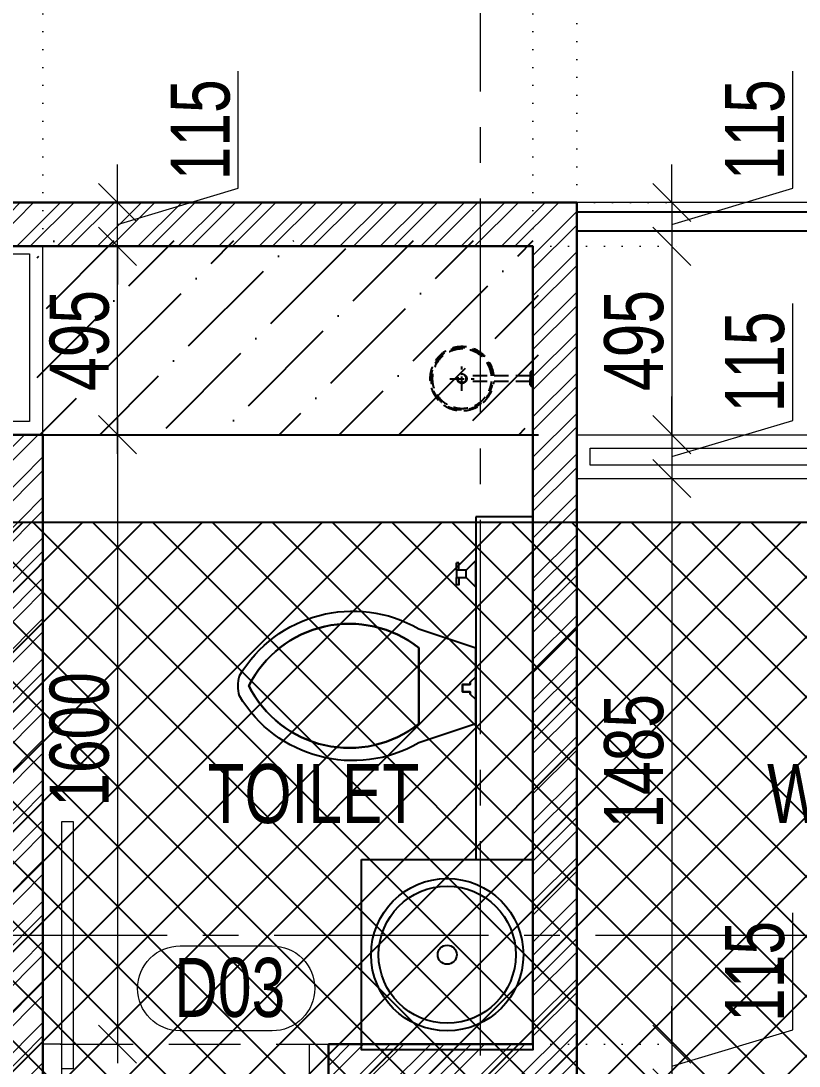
# Model space of a CAD drawing. Header units: inches. Extents: x 785882 to 928568, y 496782 to 576896.
# Drawn here: x 831250 to 833293, y 560936 to 563681 of the extents above; entities that cross this region are included whole.
import ezdxf
from ezdxf.enums import TextEntityAlignment as Align

# ---------------------------------------------------------------- set-up
doc = ezdxf.new("R2010")
doc.units = ezdxf.units.IN
doc.header["$LTSCALE"] = 750
doc.header["$MEASUREMENT"] = 0
for name, pattern in [('CENTER', [2, 1.25, -0.25, 0.25, -0.25]), ('CENTER2', [1.125, 0.75, -0.125, 0.125, -0.125]), ('DOT', [0.25, 0, -0.25]), ('HIDDEN', [0.375, 0.25, -0.125])]:
    doc.linetypes.add(name, pattern=pattern)
for name, color, linetype, lineweight in [('DIMENSION WORKING-MSA', 222, 'Continuous', 13), ('DOOR NO-MSA', 4, 'Continuous', 9), ('DOOR-MSA', 50, 'Continuous', 13), ('ELE-04-MSA', 139, 'Continuous', 15), ('SECTION LINE', 14, 'CENTER', 9), ('TEXT ROOM NAME-MSA', 210, 'Continuous', 13), ('WALL HATCH-MSA', 251, 'Continuous', 9), ('WALL-MSA', 32, 'Continuous', 30), ('WINDOW-MSA', 50, 'Continuous', 13)]:
    doc.layers.add(name, color=color, linetype=linetype, lineweight=lineweight)
for name, color, linetype in [('ELE-02-MSA', 4, 'Continuous'), ('HATCH-SUNK 300MM-MSA', 47, 'Continuous'), ('P.FIXTURE', 7, 'Continuous')]:
    doc.layers.add(name, color=color, linetype=linetype)
doc.styles.add('AR', font='swisscl.ttf')
doc.styles.add('Arial-Reg+0.8Sc', font='swisscl.ttf')
doc.styles.add('MtXpl_Swis721_LtCn_B', font='swisscl.ttf')
doc.dimstyles.new('WORKING DIM', dxfattribs={"dimtxt": 155, "dimasz": 100, "dimexe": 50, "dimexo": 0, "dimgap": 20, "dimtad": 1, "dimdec": 0, "dimzin": 0, "dimdsep": 46, "dimtxsty": 'AR', "dimblk": 'OBLIQUE', "dimcen": 0.09, "dimdle": 50, "dimclrd": 256, "dimclre": 250, "dimclrt": 256, "dimadec": 0, "dimazin": 0, "dimtfac": 1, "dimtdec": 0, "dimtofl": 0, "dimtmove": 1, "dimatfit": 0, "dimfxl": 1, "dimtolj": 1, "dimtzin": 0, "dimlwd": -1, "dimlwe": -1, "dimarcsym": 0})

# ---------------------------------------------------------------- blocks, each defined once
blk = doc.blocks.new('A$Ca69f7aba')
at = {"layer": 'WINDOW-MSA', "ltscale": 5000}
for points in [[(-750, 0), (-700, 0), (-700, -115), (-750, -115)], [(0, 0), (-50, 0), (-50, -115), (0, -115)], [(-50, -50), (-50, -700), (-80, -700), (-80, -50)]]:
    blk.add_lwpolyline(points, close=True, dxfattribs=at)
at = {"layer": 'WINDOW-MSA', "linetype": 'HIDDEN'}
blk.add_lwpolyline([(-50, 0), (-700, 0)], dxfattribs=at)
at = {"layer": 'WINDOW-MSA', "linetype": 'HIDDEN', "elevation": 0}
blk.add_lwpolyline([(-50, -115), (-700, -115)], dxfattribs=at)
blk = doc.blocks.new('SHOWE')
at = {"linetype": 'HIDDEN', "ltscale": 0.2}
for p, q in [((3964261.3, -1171717.9), (3964261.3, -1171674.7)), ((3964261.3, -1171674.7), (3964263.3, -1171674.7)), ((3964264.2, -1171676.3), (3964264.2, -1171716.3)), ((3964268.7, -1171680.5), (3964268.7, -1171696.3)), ((3964268.7, -1171688.6), (3964437.5, -1171688.6)), ((3964447.4, -1171664.5), (3964447.4, -1171728.1)), ((3964261.3, -1171717.9), (3964263.3, -1171717.9)), ((3964268.7, -1171712), (3964268.7, -1171696.3)), ((3964268.7, -1171704), (3964437.5, -1171704)), ((3964479.2, -1171696.3), (3964415.6, -1171696.3))]:
    blk.add_line(p, q, dxfattribs=at)
for radius in [12.5, 10.6]:
    blk.add_circle((3964447.4, -1171696.3), radius, dxfattribs=at)
for centre, radius, start, end in [((3964447.4, -1171696.3), 84.1, 185.2383, 174.7617), ((3964447.4, -1171696.3), 81.4, 185.4105, 174.5895), ((3964447.4, -1171696.3), 78, 185.6496, 174.3504), ((3964262.4, -1171676.3), 1.76, 358.0282, 62.0821), ((3964259.8, -1171685.3), 10.1, 28.3436, 64.2104), ((3964262.4, -1171716.3), 1.76, 297.9179, 1.9718), ((3964259.8, -1171707.2), 10.1, 295.7896, 331.6564)]:
    blk.add_arc(centre, radius, start, end, dxfattribs=at)
blk = doc.blocks.new('t4tgg34')
for points in [[(375405.3, -62759.1), (375390.8, -62744.6), (375390.8, -62738.4), (375370.8, -62738.4), (375370.8, -62719.7), (375390.8, -62719.7), (375390.8, -62713.4), (375405.3, -62699), (375405.3, -62635.1), (375255.5, -62585.2, 0.412342), (374784.6, -62708.9, 0.132891), (374784.6, -62761, 0.412336), (375255.5, -62884.7), (375405.3, -62834.8)], [(375255.5, -62834.8, -0.475238), (374809.5, -62734.9, -0.475243), (375255.5, -62635.1)]]:
    blk.add_lwpolyline(points, format="xyb", close=True)
blk.add_lwpolyline([(375255.5, -62834.8), (375255.5, -62635.1, 0.475243), (374809.5, -62734.9, 0.475238), (375255.5, -62834.8, 0.489246)], format="xyb")
blk.add_lwpolyline([(375405.3, -62635.1), (375405.3, -62699), (375390.8, -62713.4), (375390.8, -62719.7), (375370.8, -62719.7), (375370.8, -62738.4), (375390.8, -62738.4), (375390.8, -62744.6), (375405.3, -62759.1), (375405.3, -62699), (375405.3, -62834.8)])
blk = doc.blocks.new('9')
at = {"linetype": 'Continuous'}
for p, q in [((709869.5, -390414.7), (709869.5, -390433.8)), ((709875.9, -390414.7), (709875.9, -390433.8)), ((709875.9, -390433.8), (709869.5, -390433.8))]:
    blk.add_line(p, q, dxfattribs=at)
for points in [[(709894.9, -390395.7), (709920.3, -390370.3), (709920.3, -390440.1), (709894.9, -390414.7)], [(709875.9, -390395.7), (709875.9, -390376.6), (709869.5, -390376.6), (709869.5, -390395.7)]]:
    blk.add_lwpolyline(points, dxfattribs=at)
blk.add_lwpolyline([(709894.9, -390414.7), (709869.5, -390414.7), (709869.5, -390395.7), (709894.9, -390395.7)], close=True, dxfattribs=at)
blk = doc.blocks.new('Win-Tag-03')
blk.add_lwpolyline([(-130, 120), (130, 120, -0.414214), (250, 0), (250, 0, -0.414214), (130, -120), (-130, -120, -0.414214), (-250, 0), (-250, 0, -0.414214)], format="xyb", close=True)
blk = doc.blocks.new('_Oblique')
at = {"color": 0, "linetype": 'ByBlock', "lineweight": -2}
blk.add_line((-0.5, -0.5), (0.5, 0.5), dxfattribs=at)
blk = doc.blocks.new('*D20')
at = {"layer": 'Defpoints', "color": 0, "ltscale": 0.25, "transparency": 16777216}
for p in [(832709.1, 564104), (831192.3, 563204), (832709.1, 563204)]:
    blk.add_point(p, dxfattribs=at)
at = {"layer": 'DIMENSION WORKING-MSA', "color": 250, "linetype": 'DOT', "ltscale": 0.25, "transparency": 16777216}
for p, q in [((831192.3, 563204), (831192.3, 564154)), ((832709.1, 563204), (832709.1, 564154))]:
    blk.add_line(p, q, dxfattribs=at)
at = {"layer": 'DIMENSION WORKING-MSA', "ltscale": 0.25, "transparency": 16777216}
blk.add_line((831142.3, 564104), (832759.1, 564104), dxfattribs=at)
at = {"layer": 'DIMENSION WORKING-MSA', "ltscale": 0.25, "transparency": 16777216, "xscale": 100, "yscale": 100, "zscale": 100, "rotation": 180}
blk.add_blockref('_Oblique', (831192.3, 564104), dxfattribs=at)
at = {"layer": 'DIMENSION WORKING-MSA', "ltscale": 0.25, "transparency": 16777216, "xscale": 100, "yscale": 100, "zscale": 100}
blk.add_blockref('_Oblique', (832709.1, 564104), dxfattribs=at)
at = {"layer": 'DIMENSION WORKING-MSA', "ltscale": 0.25, "transparency": 16777216, "insert": (831950.7, 564203), "char_height": 155, "attachment_point": 5, "style": 'AR'}
blk.add_mtext('\\A1;1517', dxfattribs=at)
blk = doc.blocks.new('*D21')
at = {"layer": 'Defpoints', "color": 0, "ltscale": 0.25, "transparency": 16777216}
for p in [(834309.1, 564104), (832709.1, 563204), (834309.1, 563204)]:
    blk.add_point(p, dxfattribs=at)
at = {"layer": 'DIMENSION WORKING-MSA', "color": 250, "linetype": 'DOT', "ltscale": 0.25, "transparency": 16777216}
for p, q in [((832709.1, 563204), (832709.1, 564154)), ((834309.1, 563204), (834309.1, 564154))]:
    blk.add_line(p, q, dxfattribs=at)
at = {"layer": 'DIMENSION WORKING-MSA', "ltscale": 0.25, "transparency": 16777216}
blk.add_line((832659.1, 564104), (834359.1, 564104), dxfattribs=at)
at = {"layer": 'DIMENSION WORKING-MSA', "ltscale": 0.25, "transparency": 16777216, "xscale": 100, "yscale": 100, "zscale": 100, "rotation": 180}
blk.add_blockref('_Oblique', (832709.1, 564104), dxfattribs=at)
at = {"layer": 'DIMENSION WORKING-MSA', "ltscale": 0.25, "transparency": 16777216, "xscale": 100, "yscale": 100, "zscale": 100}
blk.add_blockref('_Oblique', (834309.1, 564104), dxfattribs=at)
at = {"layer": 'DIMENSION WORKING-MSA', "ltscale": 0.25, "transparency": 16777216, "insert": (833509.1, 564203.3), "char_height": 155, "attachment_point": 5, "style": 'AR'}
blk.add_mtext('\\A1;1600', dxfattribs=at)
blk = doc.blocks.new('*D34')
at = {"layer": 'Defpoints', "color": 0, "ltscale": 0.25, "transparency": 16777216}
for p in [(831307.3, 564754), (831192.3, 563204), (831307.3, 563089)]:
    blk.add_point(p, dxfattribs=at)
at = {"layer": 'DIMENSION WORKING-MSA', "ltscale": 0.25, "transparency": 16777216}
for p, q in [((831249.8, 564754), (831290.1, 565092.1)), ((831290.1, 565092.1), (831596.9, 565092.1)), ((831192.3, 564754), (831092.3, 564754)), ((831192.3, 564754), (831307.3, 564754)), ((831307.3, 564754), (831407.3, 564754))]:
    blk.add_line(p, q, dxfattribs=at)
at = {"layer": 'DIMENSION WORKING-MSA', "color": 250, "linetype": 'DOT', "ltscale": 0.25, "transparency": 16777216}
for p, q in [((831192.3, 563204), (831192.3, 564804)), ((831307.3, 563089), (831307.3, 564804))]:
    blk.add_line(p, q, dxfattribs=at)
at = {"layer": 'DIMENSION WORKING-MSA', "ltscale": 0.25, "transparency": 16777216, "xscale": 100, "yscale": 100, "zscale": 100}
blk.add_blockref('_Oblique', (831192.3, 564754), dxfattribs=at)
at = {"layer": 'DIMENSION WORKING-MSA', "ltscale": 0.25, "transparency": 16777216, "xscale": 100, "yscale": 100, "zscale": 100, "rotation": 180}
blk.add_blockref('_Oblique', (831307.3, 564754), dxfattribs=at)
at = {"layer": 'DIMENSION WORKING-MSA', "ltscale": 0.25, "transparency": 16777216, "insert": (831443.5, 565191.2), "char_height": 155, "attachment_point": 5, "style": 'AR'}
blk.add_mtext('\\A1;115', dxfattribs=at)
blk = doc.blocks.new('*D35')
at = {"layer": 'Defpoints', "color": 0, "ltscale": 0.25, "transparency": 16777216}
for p in [(832594.1, 564754), (831307.3, 563089), (832594.1, 563089)]:
    blk.add_point(p, dxfattribs=at)
at = {"layer": 'DIMENSION WORKING-MSA', "color": 250, "linetype": 'DOT', "ltscale": 0.25, "transparency": 16777216}
for p, q in [((831307.3, 563089), (831307.3, 564804)), ((832594.1, 563089), (832594.1, 564804))]:
    blk.add_line(p, q, dxfattribs=at)
at = {"layer": 'DIMENSION WORKING-MSA', "ltscale": 0.25, "transparency": 16777216}
blk.add_line((831257.3, 564754), (832644.1, 564754), dxfattribs=at)
at = {"layer": 'DIMENSION WORKING-MSA', "ltscale": 0.25, "transparency": 16777216, "xscale": 100, "yscale": 100, "zscale": 100, "rotation": 180}
blk.add_blockref('_Oblique', (831307.3, 564754), dxfattribs=at)
at = {"layer": 'DIMENSION WORKING-MSA', "ltscale": 0.25, "transparency": 16777216, "xscale": 100, "yscale": 100, "zscale": 100}
blk.add_blockref('_Oblique', (832594.1, 564754), dxfattribs=at)
at = {"layer": 'DIMENSION WORKING-MSA', "ltscale": 0.25, "transparency": 16777216, "insert": (831950.7, 564853.3), "char_height": 155, "attachment_point": 5, "style": 'AR'}
blk.add_mtext('\\A1;1287', dxfattribs=at)
blk = doc.blocks.new('*D36')
at = {"layer": 'Defpoints', "color": 0, "ltscale": 0.25, "transparency": 16777216}
for p in [(832709.1, 564754), (832709.1, 563204), (832594.1, 563089)]:
    blk.add_point(p, dxfattribs=at)
at = {"layer": 'DIMENSION WORKING-MSA', "ltscale": 0.25, "transparency": 16777216}
for p, q in [((832651.6, 564754), (832706.9, 565079)), ((832706.9, 565079), (833013.7, 565079)), ((832594.1, 564754), (832494.1, 564754)), ((832594.1, 564754), (832709.1, 564754)), ((832709.1, 564754), (832809.1, 564754))]:
    blk.add_line(p, q, dxfattribs=at)
at = {"layer": 'DIMENSION WORKING-MSA', "color": 250, "linetype": 'DOT', "ltscale": 0.25, "transparency": 16777216}
for p, q in [((832594.1, 563089), (832594.1, 564804)), ((832709.1, 563204), (832709.1, 564804))]:
    blk.add_line(p, q, dxfattribs=at)
at = {"layer": 'DIMENSION WORKING-MSA', "ltscale": 0.25, "transparency": 16777216, "xscale": 100, "yscale": 100, "zscale": 100}
blk.add_blockref('_Oblique', (832594.1, 564754), dxfattribs=at)
at = {"layer": 'DIMENSION WORKING-MSA', "ltscale": 0.25, "transparency": 16777216, "xscale": 100, "yscale": 100, "zscale": 100, "rotation": 180}
blk.add_blockref('_Oblique', (832709.1, 564754), dxfattribs=at)
at = {"layer": 'DIMENSION WORKING-MSA', "ltscale": 0.25, "transparency": 16777216, "insert": (832860.3, 565178), "char_height": 155, "attachment_point": 5, "style": 'AR'}
blk.add_mtext('\\A1;115', dxfattribs=at)
blk = doc.blocks.new('*D37')
at = {"layer": 'Defpoints', "color": 0, "ltscale": 0.25, "transparency": 16777216}
for p in [(834309.1, 564754), (832709.1, 563204), (834309.1, 563204)]:
    blk.add_point(p, dxfattribs=at)
at = {"layer": 'DIMENSION WORKING-MSA', "color": 250, "linetype": 'DOT', "ltscale": 0.25, "transparency": 16777216}
for p, q in [((832709.1, 563204), (832709.1, 564804)), ((834309.1, 563204), (834309.1, 564804))]:
    blk.add_line(p, q, dxfattribs=at)
at = {"layer": 'DIMENSION WORKING-MSA', "ltscale": 0.25, "transparency": 16777216}
blk.add_line((832659.1, 564754), (834359.1, 564754), dxfattribs=at)
at = {"layer": 'DIMENSION WORKING-MSA', "ltscale": 0.25, "transparency": 16777216, "xscale": 100, "yscale": 100, "zscale": 100, "rotation": 180}
blk.add_blockref('_Oblique', (832709.1, 564754), dxfattribs=at)
at = {"layer": 'DIMENSION WORKING-MSA', "ltscale": 0.25, "transparency": 16777216, "xscale": 100, "yscale": 100, "zscale": 100}
blk.add_blockref('_Oblique', (834309.1, 564754), dxfattribs=at)
at = {"layer": 'DIMENSION WORKING-MSA', "ltscale": 0.25, "transparency": 16777216, "insert": (833509.1, 564853.3), "char_height": 155, "attachment_point": 5, "style": 'AR'}
blk.add_mtext('\\A1;1600', dxfattribs=at)
blk = doc.blocks.new('*D84')
at = {"layer": 'Defpoints', "color": 0, "ltscale": 0.25, "transparency": 16777216}
for p in [(826309.5, 565404), (826309.5, 563204), (847035.9, 563204)]:
    blk.add_point(p, dxfattribs=at)
at = {"layer": 'DIMENSION WORKING-MSA', "color": 250, "linetype": 'DOT', "ltscale": 0.25, "transparency": 16777216}
for p, q in [((826309.5, 563204), (826309.5, 565454)), ((847035.9, 563204), (847035.9, 565454))]:
    blk.add_line(p, q, dxfattribs=at)
at = {"layer": 'DIMENSION WORKING-MSA', "ltscale": 0.25, "transparency": 16777216}
blk.add_line((847085.9, 565404), (826259.5, 565404), dxfattribs=at)
at = {"layer": 'DIMENSION WORKING-MSA', "ltscale": 0.25, "transparency": 16777216, "xscale": 100, "yscale": 100, "zscale": 100, "rotation": 180}
blk.add_blockref('_Oblique', (826309.5, 565404), dxfattribs=at)
at = {"layer": 'DIMENSION WORKING-MSA', "ltscale": 0.25, "transparency": 16777216, "xscale": 100, "yscale": 100, "zscale": 100}
blk.add_blockref('_Oblique', (847035.9, 565404), dxfattribs=at)
at = {"layer": 'DIMENSION WORKING-MSA', "ltscale": 0.25, "transparency": 16777216, "insert": (836672.7, 565503.3), "char_height": 155, "attachment_point": 5, "style": 'AR'}
blk.add_mtext('\\A1;20726', dxfattribs=at)
blk = doc.blocks.new('*D293')
at = {"layer": 'Defpoints', "color": 0, "ltscale": 0.25, "transparency": 16777216}
for p in [(832709.1, 563204), (832594.1, 563089), (832959.1, 563089)]:
    blk.add_point(p, dxfattribs=at)
at = {"layer": 'DIMENSION WORKING-MSA', "ltscale": 0.25, "transparency": 16777216}
for p, q in [((833276.3, 563241.6), (833276.3, 563548.5)), ((832959.1, 563204), (832959.1, 563304)), ((832959.1, 563146.5), (833276.3, 563241.6)), ((832959.1, 563204), (832959.1, 563089)), ((832959.1, 563089), (832959.1, 562989))]:
    blk.add_line(p, q, dxfattribs=at)
at = {"layer": 'DIMENSION WORKING-MSA', "color": 250, "linetype": 'DOT', "ltscale": 0.25, "transparency": 16777216}
for p, q in [((832709.1, 563204), (833009.1, 563204)), ((832594.1, 563089), (833009.1, 563089))]:
    blk.add_line(p, q, dxfattribs=at)
at = {"layer": 'DIMENSION WORKING-MSA', "ltscale": 0.25, "transparency": 16777216, "xscale": 100, "yscale": 100, "zscale": 100}
for p, rotation in [((832959.1, 563204), 270), ((832959.1, 563089), 90)]:
    blk.add_blockref('_Oblique', p, dxfattribs=dict(at, rotation=rotation))
at = {"layer": 'DIMENSION WORKING-MSA', "ltscale": 0.25, "transparency": 16777216, "insert": (833177.2, 563395), "char_height": 155, "attachment_point": 5, "rotation": 90, "style": 'AR'}
blk.add_mtext('\\A1;115', dxfattribs=at)
blk = doc.blocks.new('*D294')
at = {"layer": 'Defpoints', "color": 0, "ltscale": 0.25, "transparency": 16777216}
for p in [(832594.1, 563089), (832709.1, 562594.4), (832959.1, 562594.4)]:
    blk.add_point(p, dxfattribs=at)
at = {"layer": 'DIMENSION WORKING-MSA', "ltscale": 0.25, "transparency": 16777216}
blk.add_line((832959.1, 563139), (832959.1, 562544.4), dxfattribs=at)
at = {"layer": 'DIMENSION WORKING-MSA', "color": 250, "linetype": 'DOT', "ltscale": 0.25, "transparency": 16777216}
for p, q in [((832594.1, 563089), (833009.1, 563089)), ((832709.1, 562594.4), (833009.1, 562594.4))]:
    blk.add_line(p, q, dxfattribs=at)
at = {"layer": 'DIMENSION WORKING-MSA', "ltscale": 0.25, "transparency": 16777216, "xscale": 100, "yscale": 100, "zscale": 100}
for p, rotation in [((832959.1, 563089), 90), ((832959.1, 562594.4), 270)]:
    blk.add_blockref('_Oblique', p, dxfattribs=dict(at, rotation=rotation))
at = {"layer": 'DIMENSION WORKING-MSA', "ltscale": 0.25, "transparency": 16777216, "insert": (832859.7, 562841.7), "char_height": 155, "attachment_point": 5, "rotation": 90, "style": 'AR'}
blk.add_mtext('\\A1;495', dxfattribs=at)
blk = doc.blocks.new('*D295')
at = {"layer": 'Defpoints', "color": 0, "ltscale": 0.25, "transparency": 16777216}
for p in [(832709.1, 562594.4), (832709.1, 562479.4), (832959.1, 562479.4)]:
    blk.add_point(p, dxfattribs=at)
at = {"layer": 'DIMENSION WORKING-MSA', "ltscale": 0.25, "transparency": 16777216}
for p, q in [((833276.3, 562632), (833276.3, 562938.9)), ((832959.1, 562594.4), (832959.1, 562694.4)), ((832959.1, 562536.9), (833276.3, 562632)), ((832959.1, 562594.4), (832959.1, 562479.4)), ((832959.1, 562479.4), (832959.1, 562379.4))]:
    blk.add_line(p, q, dxfattribs=at)
at = {"layer": 'DIMENSION WORKING-MSA', "color": 250, "linetype": 'DOT', "ltscale": 0.25, "transparency": 16777216}
for p, q in [((832709.1, 562594.4), (833009.1, 562594.4)), ((832709.1, 562479.4), (833009.1, 562479.4))]:
    blk.add_line(p, q, dxfattribs=at)
at = {"layer": 'DIMENSION WORKING-MSA', "ltscale": 0.25, "transparency": 16777216, "xscale": 100, "yscale": 100, "zscale": 100}
for p, rotation in [((832959.1, 562594.4), 270), ((832959.1, 562479.4), 90)]:
    blk.add_blockref('_Oblique', p, dxfattribs=dict(at, rotation=rotation))
at = {"layer": 'DIMENSION WORKING-MSA', "ltscale": 0.25, "transparency": 16777216, "insert": (833177.2, 562785.4), "char_height": 155, "attachment_point": 5, "rotation": 90, "style": 'AR'}
blk.add_mtext('\\A1;115', dxfattribs=at)
blk = doc.blocks.new('*D296')
at = {"layer": 'Defpoints', "color": 0, "ltscale": 0.25, "transparency": 16777216}
for p in [(832709.1, 562479.4), (832594.1, 560994), (832959.1, 560994)]:
    blk.add_point(p, dxfattribs=at)
at = {"layer": 'DIMENSION WORKING-MSA', "ltscale": 0.25, "transparency": 16777216}
blk.add_line((832959.1, 562529.4), (832959.1, 560944), dxfattribs=at)
at = {"layer": 'DIMENSION WORKING-MSA', "color": 250, "linetype": 'DOT', "ltscale": 0.25, "transparency": 16777216}
for p, q in [((832709.1, 562479.4), (833009.1, 562479.4)), ((832594.1, 560994), (833009.1, 560994))]:
    blk.add_line(p, q, dxfattribs=at)
at = {"layer": 'DIMENSION WORKING-MSA', "ltscale": 0.25, "transparency": 16777216, "xscale": 100, "yscale": 100, "zscale": 100}
for p, rotation in [((832959.1, 562479.4), 90), ((832959.1, 560994), 270)]:
    blk.add_blockref('_Oblique', p, dxfattribs=dict(at, rotation=rotation))
at = {"layer": 'DIMENSION WORKING-MSA', "ltscale": 0.25, "transparency": 16777216, "insert": (832859.7, 561736.7), "char_height": 155, "attachment_point": 5, "rotation": 90, "style": 'AR'}
blk.add_mtext('\\A1;1485', dxfattribs=at)
blk = doc.blocks.new('*D297')
at = {"layer": 'Defpoints', "color": 0, "ltscale": 0.25, "transparency": 16777216}
for p in [(832594.1, 560994), (832709.1, 560879), (832959.1, 560879)]:
    blk.add_point(p, dxfattribs=at)
at = {"layer": 'DIMENSION WORKING-MSA', "ltscale": 0.25, "transparency": 16777216}
for p, q in [((833276.3, 561031.6), (833276.3, 561338.5)), ((832959.1, 560994), (832959.1, 561094)), ((832959.1, 560936.5), (833276.3, 561031.6)), ((832959.1, 560994), (832959.1, 560879)), ((832959.1, 560879), (832959.1, 560779))]:
    blk.add_line(p, q, dxfattribs=at)
at = {"layer": 'DIMENSION WORKING-MSA', "color": 250, "linetype": 'DOT', "ltscale": 0.25, "transparency": 16777216}
for p, q in [((832594.1, 560994), (833009.1, 560994)), ((832709.1, 560879), (833009.1, 560879))]:
    blk.add_line(p, q, dxfattribs=at)
at = {"layer": 'DIMENSION WORKING-MSA', "ltscale": 0.25, "transparency": 16777216, "xscale": 100, "yscale": 100, "zscale": 100}
for p, rotation in [((832959.1, 560994), 270), ((832959.1, 560879), 90)]:
    blk.add_blockref('_Oblique', p, dxfattribs=dict(at, rotation=rotation))
at = {"layer": 'DIMENSION WORKING-MSA', "ltscale": 0.25, "transparency": 16777216, "insert": (833177.2, 561185), "char_height": 155, "attachment_point": 5, "rotation": 90, "style": 'AR'}
blk.add_mtext('\\A1;115', dxfattribs=at)
blk = doc.blocks.new('*D331')
at = {"layer": 'Defpoints', "color": 0, "ltscale": 0.25, "transparency": 16777216}
for p in [(831307.3, 563089), (831503.3, 563089), (831292.3, 562594.4)]:
    blk.add_point(p, dxfattribs=at)
at = {"layer": 'DIMENSION WORKING-MSA', "ltscale": 0.25, "transparency": 16777216}
blk.add_line((831503.3, 562544.4), (831503.3, 563139), dxfattribs=at)
at = {"layer": 'DIMENSION WORKING-MSA', "color": 250, "linetype": 'DOT', "ltscale": 0.25, "transparency": 16777216}
for p, q in [((831307.3, 563089), (831553.3, 563089)), ((831292.3, 562594.4), (831553.3, 562594.4))]:
    blk.add_line(p, q, dxfattribs=at)
at = {"layer": 'DIMENSION WORKING-MSA', "ltscale": 0.25, "transparency": 16777216, "xscale": 100, "yscale": 100, "zscale": 100}
for p, rotation in [((831503.3, 563089), 90), ((831503.3, 562594.4), 270)]:
    blk.add_blockref('_Oblique', p, dxfattribs=dict(at, rotation=rotation))
at = {"layer": 'DIMENSION WORKING-MSA', "ltscale": 0.25, "transparency": 16777216, "insert": (831403.9, 562841.7), "char_height": 155, "attachment_point": 5, "rotation": 90, "style": 'AR'}
blk.add_mtext('\\A1;495', dxfattribs=at)
blk = doc.blocks.new('*D334')
at = {"layer": 'Defpoints', "color": 0, "ltscale": 0.25, "transparency": 16777216}
for p in [(831292.3, 562594.4), (831307.3, 560994, 0), (831503.3, 560994)]:
    blk.add_point(p, dxfattribs=at)
at = {"layer": 'DIMENSION WORKING-MSA', "ltscale": 0.25, "transparency": 16777216}
blk.add_line((831503.3, 562644.4), (831503.3, 560944), dxfattribs=at)
at = {"layer": 'DIMENSION WORKING-MSA', "color": 250, "linetype": 'DOT', "ltscale": 0.25, "transparency": 16777216}
for p, q in [((831292.3, 562594.4), (831553.3, 562594.4)), ((831307.3, 560994), (831553.3, 560994))]:
    blk.add_line(p, q, dxfattribs=at)
at = {"layer": 'DIMENSION WORKING-MSA', "ltscale": 0.25, "transparency": 16777216, "xscale": 100, "yscale": 100, "zscale": 100}
for p, rotation in [((831503.3, 562594.4), 90), ((831503.3, 560994), 270)]:
    blk.add_blockref('_Oblique', p, dxfattribs=dict(at, rotation=rotation))
at = {"layer": 'DIMENSION WORKING-MSA', "ltscale": 0.25, "transparency": 16777216, "insert": (831403.9, 561794.2), "char_height": 155, "attachment_point": 5, "rotation": 90, "style": 'AR'}
blk.add_mtext('\\A1;1600', dxfattribs=at)
blk = doc.blocks.new('*D476')
at = {"layer": 'Defpoints', "color": 0, "ltscale": 0.25, "transparency": 16777216}
for p in [(831292.3, 563204), (831503.3, 563204), (831307.3, 563089)]:
    blk.add_point(p, dxfattribs=at)
at = {"layer": 'DIMENSION WORKING-MSA', "ltscale": 0.25, "transparency": 16777216}
for p, q in [((831820.5, 563241.6), (831820.5, 563548.5)), ((831503.3, 563204), (831503.3, 563304)), ((831503.3, 563146.5), (831820.5, 563241.6)), ((831503.3, 563089), (831503.3, 563204)), ((831503.3, 563089), (831503.3, 562989))]:
    blk.add_line(p, q, dxfattribs=at)
at = {"layer": 'DIMENSION WORKING-MSA', "color": 250, "linetype": 'DOT', "ltscale": 0.25, "transparency": 16777216}
for p, q in [((831292.3, 563204), (831553.3, 563204)), ((831307.3, 563089), (831553.3, 563089))]:
    blk.add_line(p, q, dxfattribs=at)
at = {"layer": 'DIMENSION WORKING-MSA', "ltscale": 0.25, "transparency": 16777216, "xscale": 100, "yscale": 100, "zscale": 100}
for p, rotation in [((831503.3, 563204), 270), ((831503.3, 563089), 90)]:
    blk.add_blockref('_Oblique', p, dxfattribs=dict(at, rotation=rotation))
at = {"layer": 'DIMENSION WORKING-MSA', "ltscale": 0.25, "transparency": 16777216, "insert": (831721.5, 563395), "char_height": 155, "attachment_point": 5, "rotation": 90, "style": 'AR'}
blk.add_mtext('\\A1;115', dxfattribs=at)
blk = doc.blocks.new('A$C59c041b7')
at = {"layer": 'HATCH-SUNK 300MM-MSA', "transparency": 33554559}
h = blk.add_hatch(dxfattribs=at)
h.set_pattern_fill('ANSI36', color=256, scale=35)
h.set_pattern_definition([(45, (-826309.5, -563203.96), (58.932931, 216.087413), [277.8125, -55.5625, 0, -55.5625])])
h.paths.add_polyline_path([(4982.8, -609.6), (6299.6, -609.6), (6299.6, -100), (4982.8, -100)])
h = blk.add_hatch(dxfattribs=at)
h.set_pattern_fill('ANSI37', color=256, scale=35)
h.set_pattern_definition([(45, (0, 0), (-78.5772, 78.5772), []), (135, (0, 0), (-78.5772, -78.5772), [])])
h.paths.add_polyline_path([(7999.6, -2695), (3582.8, -2695), (3582.8, -839.6), (7999.6, -839.6)])
blk.add_line((4982.8, -609.6), (6299.6, -609.6), dxfattribs=at)
blk.add_lwpolyline([(7999.6, -2695), (3582.8, -2695), (3582.8, -839.6), (7999.6, -839.6)], close=True, dxfattribs=at)
blk = doc.blocks.new('A$C37e82350')
at = {"layer": 'SECTION LINE', "linetype": 'CENTER2'}
for points in [[(1868.5, 15657), (1925, 15657), (1925, -11419.6), (1880.9, -11419.6)], [(-2541.6, -2026.8), (-2541.6, -2083.3), (61391, -2083.3), (61391, -2039.2)]]:
    blk.add_lwpolyline(points, dxfattribs=at)

msp = doc.modelspace()

# ---------------------------------------------------------------- hatches: boundary and pattern name
at = {"layer": 'WALL HATCH-MSA'}
h = msp.add_hatch(dxfattribs=at)
h.set_pattern_fill('ANSI32', color=256, scale=200)
h.set_pattern_definition([(45, (15, 0), (-53.0330086, 53.0330086), []), (45, (50.355, 0), (-53.0330086, 53.0330086), [])])
h.paths.add_polyline_path([(831192.3, 563204), (831192.3, 563089), (832594.1, 563089), (832594.1, 560994), (832057.3, 560994), (832057.3, 560879), (832709.1, 560879), (832709.1, 563204)])
h = msp.add_hatch(dxfattribs=at)
h.set_pattern_fill('ANSI32', color=256, scale=200)
h.paths.add_polyline_path([(830542.3, 562594.4), (830542.3, 562479.4), (831192.3, 562479.4), (831192.3, 560379), (829777.3, 560379), (829777.3, 560130.7), (829892.3, 560130.7), (829892.3, 560264), (831307.3, 560264), (831307.3, 562594.4)])

# ---------------------------------------------------------------- linework, layer by layer
at = {"layer": 'ELE-02-MSA'}
for p, q in [((834309.1, 563179), (832709.1, 563179)), ((834309.1, 563129), (832709.1, 563129))]:
    msp.add_line(p, q, dxfattribs=at)
at = {"layer": 'ELE-04-MSA'}
msp.add_line((834309.1, 563204), (832709.1, 563204), dxfattribs=at)
at = {"layer": 'P.FIXTURE'}
for points in [[(832444.1, 562379), (832444.1, 561479), (832594.1, 561479), (832594.1, 562379)], [(832144.1, 561479), (832594.1, 561479), (832594.1, 560979), (832144.1, 560979)]]:
    msp.add_lwpolyline(points, close=True, dxfattribs=at)
for radius in [200, 180, 25]:
    msp.add_circle((832369.1, 561229), radius, dxfattribs=at)
at = {"layer": 'WALL-MSA'}
for p, q in [((832709.1, 563204), (831192.3, 563204)), ((832709.1, 563204), (832709.1, 560879)), ((832594.1, 563089), (831192.3, 563089)), ((832594.1, 563089), (832594.1, 560994)), ((831307.3, 562594.4), (830542.3, 562594.4)), ((831307.3, 560264), (831307.3, 562594.4)), ((832594.1, 560994), (832057.3, 560994)), ((832057.3, 560879), (832057.3, 560994))]:
    msp.add_line(p, q, dxfattribs=at)
at = {"layer": 'WINDOW-MSA'}
for p, q in [((831307.3, 562594.4), (831307.3, 563089)), ((832709.1, 562594.4), (832709.1, 562479.4)), ((832709.1, 562594.4), (834309.1, 562594.4)), ((832709.1, 562479.4), (834309.1, 562479.4))]:
    msp.add_line(p, q, dxfattribs=at)
for points in [[(831227.3, 562629.4), (831227.3, 563069), (831272.3, 563069), (831272.3, 562629.4)], [(832744.1, 562514.4), (832744.1, 562559.4), (834274.1, 562559.4), (834274.1, 562514.4)]]:
    msp.add_lwpolyline(points, close=True, dxfattribs=at)

# ---------------------------------------------------------------- block references
at = {"color": 2, "rotation": 270}
msp.add_blockref('A$C37e82350', (834539.1, 563204), dxfattribs=at)
at = {"layer": 'DOOR NO-MSA', "xscale": 0.9300595238095237, "yscale": 0.9300595238095237, "zscale": 0.9300595238095237, "rotation": 179.9999999999999}
msp.add_blockref('Win-Tag-03', (831788.7, 561140.6, 0), dxfattribs=at)
at = {"layer": 'DOOR-MSA', "rotation": 180}
msp.add_blockref('A$Ca69f7aba', (831307.3, 560879, 0), dxfattribs=at)
at = {"layer": 'HATCH-SUNK 300MM-MSA'}
msp.add_blockref('A$C59c041b7', (826309.5, 563204), dxfattribs=at)
at = {"layer": 'P.FIXTURE', "lineweight": 30, "rotation": 180}
msp.add_blockref('SHOWE', (4796855.3, -608954.8), dxfattribs=at)
at = {"layer": 'P.FIXTURE', "color": 1, "xscale": -1, "rotation": 180}
msp.add_blockref('9', (122523.7, 171823.8, 0), dxfattribs=at)
at = {"layer": 'P.FIXTURE', "xscale": -1, "rotation": 180}
msp.add_blockref('t4tgg34', (457038.9, 499199.9, 0), dxfattribs=at)

# ---------------------------------------------------------------- texts
at = {"layer": 'DOOR NO-MSA', "style": 'Arial-Reg+0.8Sc'}
msp.add_text('D03', height=155, dxfattribs=at).set_placement((831798.1, 561143.1, 0), align=Align.MIDDLE_CENTER)
at = {"layer": 'TEXT ROOM NAME-MSA', "lineweight": 0, "style": 'MtXpl_Swis721_LtCn_B'}
for s, p in [('TOILET', (831739.7, 561574.6)), ('WASH', (833209.1, 561574.6))]:
    msp.add_text(s, height=155, dxfattribs=at).set_placement(p)

# ---------------------------------------------------------------- dimensions: what is measured, and where the dimension line sits
at = {"layer": 'DIMENSION WORKING-MSA', "ltscale": 0.25}
for base, p1, p2, picture, middle in [((826309.5, 565404), (847035.9, 563204), (826309.5, 563204), '*D84', (836672.7, 565503.3)), ((832594.1, 564754), (831307.3, 563089), (832594.1, 563089), '*D35', (831950.7, 564853.3)), ((834309.1, 564754), (832709.1, 563204), (834309.1, 563204), '*D37', (833509.1, 564853.3)), ((832709.1, 564104), (831192.3, 563204), (832709.1, 563204), '*D20', (831950.7, 564203)), ((834309.1, 564104), (832709.1, 563204), (834309.1, 563204), '*D21', (833509.1, 564203.3))]:
    dim = msp.add_linear_dim(base=base, p1=p1, p2=p2, dimstyle='WORKING DIM', dxfattribs=at)
    dim.commit()
    dim.dimension.update_dxf_attribs({"geometry": picture, "text_midpoint": middle})
for base, p1, p2, picture, middle in [((831307.3, 564754), (831192.3, 563204), (831307.3, 563089), '*D34', (831310.1, 565092.1)), ((832709.1, 564754), (832594.1, 563089), (832709.1, 563204), '*D36', (832726.9, 565079))]:
    dim = msp.add_linear_dim(base=base, p1=p1, p2=p2, dimstyle='WORKING DIM', dxfattribs=at)
    dim.commit()
    dim.dimension.update_dxf_attribs({"geometry": picture, "text_midpoint": middle, "dimtype": 160})
for base, p1, p2, picture, middle in [((831503.3, 563204), (831307.3, 563089), (831292.3, 563204), '*D476', (831721.5, 563261.6)), ((832959.1, 563089), (832709.1, 563204), (832594.1, 563089), '*D293', (833177.2, 563261.6)), ((831503.3, 563089), (831292.3, 562594.4), (831307.3, 563089), '*D331', (831403.9, 562841.7)), ((832959.1, 562594.4), (832594.1, 563089), (832709.1, 562594.4), '*D294', (832859.7, 562841.7)), ((832959.1, 562479.4), (832709.1, 562594.4), (832709.1, 562479.4), '*D295', (833177.2, 562652)), ((831503.3, 560994), (831292.3, 562594.4), (831307.3, 560994, 0), '*D334', (831403.9, 561794.2)), ((832959.1, 560994), (832709.1, 562479.4), (832594.1, 560994), '*D296', (832859.7, 561736.7)), ((832959.1, 560879), (832594.1, 560994), (832709.1, 560879), '*D297', (833177.2, 561051.6))]:
    dim = msp.add_linear_dim(base=base, p1=p1, p2=p2, angle=90, dimstyle='WORKING DIM', dxfattribs=at)
    dim.commit()
    dim.dimension.update_dxf_attribs({"geometry": picture, "text_midpoint": middle})

doc.saveas('drawing.dxf')
